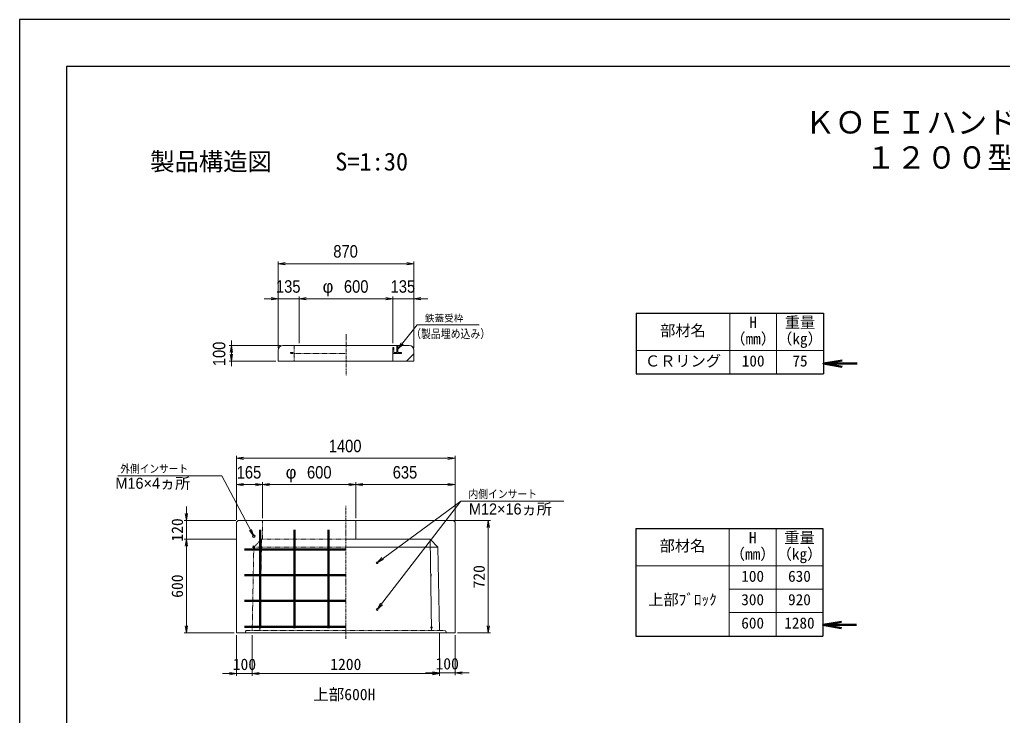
# Model space of a CAD drawing. Units: millimetres, scale not verified. Extents: x -210 to 210, y -148 to 148.
# Drawn here: x -210 to 0, y -0.1 to 148.5 of the extents above; entities that cross this region are included whole.
import ezdxf
from ezdxf.enums import TextEntityAlignment as Align

# ---------------------------------------------------------------- set-up
doc = ezdxf.new("R2010")
doc.units = ezdxf.units.MM
doc.header["$PDMODE"] = 32
doc.header["$PDSIZE"] = 0.5
doc.linetypes.add('USER1', pattern=[12.95, 6.35, -3.175, 0.25, -3.175])
doc.linetypes.add('USER2', pattern=[4.7625, 3.175, -1.5875])
doc.layers.add('0-0', color=7, linetype='Continuous')
for name, color, linetype, lineweight in [('0-1_0', 5, 'Continuous', 25), ('0-2_dims', 2, 'Continuous', 13), ('0-3_pen1実線', 4, 'Continuous', 13), ('0-4_pen2実線', 3, 'Continuous', 13), ('0-5_pen3実線', 7, 'Continuous', 18), ('0-6_pen4実線', 6, 'Continuous', 25), ('0-7_pen1一点', 4, 'USER1', 13), ('0-8_pen2破線', 3, 'USER2', 13), ('0-9_鉄筋１', 7, 'Continuous', 50), ('0-A_鉄筋２', 7, 'Continuous', 50)]:
    doc.layers.add(name, color=color, linetype=linetype, lineweight=lineweight)
doc.styles.add('ＭＳ ゴシック', font='')
doc.styles.add('ＭＳ Ｐゴシック', font='')
doc.styles.get('ＭＳ ゴシック').set_extended_font_data('MS Gothic')
doc.styles.get('ＭＳ Ｐゴシック').set_extended_font_data('MS PGothic')

# ---------------------------------------------------------------- blocks, each defined once
blk = doc.blocks.new('部分図 1')
at = {"layer": '0-1_0'}
blk.add_lwpolyline([(0, 0), (12600, 0), (12600, 8910), (0, 8910)], close=True, dxfattribs=at)
at = {"layer": '0-2_dims'}
for p, q in [((1657.66, 6806.17), (1657.66, 7361.12)), ((1657.66, 7346.12), (2527.66, 7346.12)), ((2527.66, 6821.17), (2527.66, 7361.12)), ((1657.66, 7121.12), (1567.66, 7121.12)), ((1657.66, 6806.17), (1657.66, 7136.12)), ((1792.66, 7121.12), (1657.66, 7121.12)), ((1792.66, 6836.17), (1792.66, 7136.12)), ((1792.66, 6836.17), (1792.66, 7136.12)), ((1792.66, 7121.12), (2392.66, 7121.12)), ((1792.66, 7121.12), (1882.66, 7121.12)), ((2392.66, 7121.12), (2302.66, 7121.12)), ((2392.66, 6836.17), (2392.66, 7136.12)), ((2392.66, 6836.17), (2392.66, 7136.12)), ((2392.66, 7121.12), (2527.66, 7121.12)), ((2527.66, 6806.17), (2527.66, 7136.12)), ((2527.66, 7121.12), (2617.66, 7121.12)), ((1672.66, 6821.17), (1342.72, 6821.17)), ((1357.72, 6821.17), (1357.72, 6852.99)), ((1357.72, 6821.17), (1357.72, 6721.17)), ((1642.66, 6721.17), (1342.72, 6721.17)), ((1357.72, 6721.17), (1357.72, 6689.35)), ((1391, 5705), (1391, 6114.13)), ((2791, 5705), (2791, 6114.13)), ((2791, 6099.13), (1391, 6099.13)), ((1391, 5705), (1391, 5945.38)), ((1556, 5930.38), (1391, 5930.38)), ((1556, 5715), (1556, 5945.38)), ((1556, 5715), (1556, 5945.38)), ((1556, 5930.38), (2156, 5930.38)), ((2156, 5715), (2156, 5945.38)), ((2156, 5715), (2156, 5945.38)), ((2156, 5930.38), (2791, 5930.38)), ((2791, 5705), (2791, 5945.38)), ((2292.5, 5129.8), (2827.8, 5823.8))]:
    blk.add_line(p, q, dxfattribs=at)
at = {"layer": '0-2_dims', "lineweight": 18}
for p, q in [((2593.67, 6954.52), (2945.14, 6954.52)), ((1250.11, 5986), (628.64, 5986)), ((2872.8, 5823.8), (3489.27, 5823.8)), ((1069.37, 5700), (1069.37, 5790)), ((1386, 5700), (1054.37, 5700)), ((1069.37, 5700), (1069.37, 5580)), ((3004, 5700), (3004, 4980)), ((1386.5, 5580), (1054.37, 5580)), ((1386.5, 5580), (1054.37, 5580)), ((1069.37, 5580), (1069.37, 5490)), ((1069.37, 5580), (1069.37, 4980)), ((1376, 4980), (1054.37, 4980)), ((1391, 4719.75), (1301, 4719.75)), ((1391, 4719.75), (1491.47, 4719.75)), ((1491.47, 4719.75), (1581.47, 4719.75)), ((1491.47, 4719.75), (2691, 4719.75)), ((2691, 4723.5), (2601, 4723.5)), ((2691, 4723.5), (2791, 4723.5)), ((2791, 4723.5), (2881, 4723.5))]:
    blk.add_line(p, q, dxfattribs=at)
at = {"layer": '0-2_dims', "lineweight": 50}
for p, q in [((5152.66, 6705.58), (5369.23, 6705.58)), ((5149.43, 5031.44), (5366, 5031.44))]:
    blk.add_line(p, q, dxfattribs=at)
at = {"layer": '0-2_dims', "color": 7, "lineweight": 18}
for p, q in [((2774, 5700), (3019, 5700)), ((2691, 4980), (2691, 4704.75)), ((2691, 4980), (2691, 4708.5)), ((2806, 4980), (3019, 4980)), ((1391, 4965), (1391, 4704.75)), ((1491.47, 4965), (1491.47, 4704.75)), ((1491.47, 4965), (1491.47, 4704.75)), ((2791, 4965), (2791, 4708.5))]:
    blk.add_line(p, q, dxfattribs=at)
at = {"layer": '0-2_dims'}
for points in [[(1702.66, 7353.62), (1657.66, 7346.12), (1702.66, 7338.62)], [(2482.66, 7338.62), (2527.66, 7346.12), (2482.66, 7353.62)], [(1612.66, 7113.62), (1657.66, 7121.12), (1612.66, 7128.62)], [(1837.66, 7128.62), (1792.66, 7121.12), (1837.66, 7113.62)], [(1837.66, 7128.62), (1792.66, 7121.12), (1837.66, 7113.62)], [(2347.66, 7113.62), (2392.66, 7121.12), (2347.66, 7128.62)], [(2347.66, 7113.62), (2392.66, 7121.12), (2347.66, 7128.62)], [(2572.66, 7128.62), (2527.66, 7121.12), (2572.66, 7113.62)], [(2424.66, 6799.17), (2548.67, 6954.52), (2593.67, 6954.52)], [(1365.22, 6776.17), (1357.72, 6821.17), (1350.22, 6776.17)], [(2446.87, 6839.02), (2424.66, 6799.17), (2458.59, 6829.66)], [(1350.22, 6766.17), (1357.72, 6721.17), (1365.22, 6766.17)], [(1436, 6106.63), (1391, 6099.13), (1436, 6091.63)], [(2746, 6091.63), (2791, 6099.13), (2746, 6106.63)], [(1501, 5600), (1295.11, 5986), (1250.11, 5986)], [(1436, 5937.88), (1391, 5930.38), (1436, 5922.88)], [(1511, 5922.88), (1556, 5930.38), (1511, 5937.88)], [(1601, 5937.88), (1556, 5930.38), (1601, 5922.88)], [(2111, 5922.88), (2156, 5930.38), (2111, 5937.88)], [(2201, 5937.88), (2156, 5930.38), (2201, 5922.88)], [(2746, 5922.88), (2791, 5930.38), (2746, 5937.88)], [(2291, 5430), (2827.8, 5823.8), (2872.8, 5823.8)], [(1473.2, 5636.18), (1501, 5600), (1486.44, 5643.23)], [(2322.85, 5462.67), (2291, 5430), (2331.72, 5450.57)], [(2314.04, 5170.01), (2292.5, 5129.8), (2325.92, 5160.85)]]:
    blk.add_lwpolyline(points, dxfattribs=at)
at = {"layer": '0-2_dims', "lineweight": 50}
for points in [[(5272.66, 6725.58), (5152.66, 6705.58), (5272.66, 6685.58)], [(5269.43, 5051.44), (5149.43, 5031.44), (5269.43, 5011.44)]]:
    blk.add_lwpolyline(points, dxfattribs=at)
at = {"layer": '0-2_dims', "lineweight": 18}
for points in [[(1061.87, 5745), (1069.37, 5700), (1076.87, 5745)], [(3011.5, 5655), (3004, 5700), (2996.5, 5655)], [(1076.87, 5535), (1069.37, 5580), (1061.87, 5535)], [(1076.87, 5535), (1069.37, 5580), (1061.87, 5535)], [(1061.87, 5025), (1069.37, 4980), (1076.87, 5025)], [(2996.5, 5025), (3004, 4980), (3011.5, 5025)], [(1346, 4712.25), (1391, 4719.75), (1346, 4727.25)], [(1536.47, 4727.25), (1491.47, 4719.75), (1536.47, 4712.25)], [(1536.47, 4727.25), (1491.47, 4719.75), (1536.47, 4712.25)], [(2646, 4716), (2691, 4723.5), (2646, 4731)], [(2646, 4712.25), (2691, 4719.75), (2646, 4727.25)], [(2836, 4731), (2791, 4723.5), (2836, 4716)]]:
    blk.add_lwpolyline(points, dxfattribs=at)
at = {"layer": '0-3_pen1実線'}
for p, q in [((2424.66, 6800.19), (2445.64, 6821.17)), ((2392.66, 6768.19), (2395.64, 6771.17)), ((2480.34, 6721.17), (2527.66, 6768.49))]:
    blk.add_line(p, q, dxfattribs=at)
at = {"layer": '0-4_pen2実線'}
for p, q in [((2392.66, 6808.67), (2392.66, 6771.17)), ((2392.66, 6808.67), (2398.66, 6808.67)), ((2418.66, 6821.17), (2418.66, 6777.17)), ((2424.66, 6821.17), (2424.66, 6777.17)), ((2448.66, 6771.17), (2392.66, 6771.17)), ((2392.66, 6771.17), (2392.66, 6721.17)), ((2418.66, 6777.17), (2398.66, 6777.17)), ((2448.66, 6777.17), (2424.66, 6777.17)), ((2448.66, 6777.17), (2448.66, 6771.17))]:
    blk.add_line(p, q, dxfattribs=at)
at = {"layer": '0-4_pen2実線', "linetype": 'USER2'}
blk.add_line((2398.66, 6808.67), (2398.66, 6777.17), dxfattribs=at)
at = {"layer": '0-4_pen2実線'}
for centre, radius in [((1501, 5600), 8), ((2291, 5430), 6), ((2292.5, 5129.8), 6)]:
    blk.add_circle(centre, radius, dxfattribs=at)
at = {"layer": '0-5_pen3実線'}
for p, q in [((4552.66, 7029.44), (4552.66, 6639.44)), ((4852.66, 7029.44), (4852.66, 6639.44)), ((1687.66, 6821.17), (2497.66, 6821.17)), ((1657.66, 6791.17), (1657.66, 6721.17)), ((2527.66, 6791.17), (2527.66, 6721.17)), ((3952.66, 6789.44), (5152.66, 6789.44)), ((1657.66, 6721.17), (2527.66, 6721.17)), ((1391, 5690), (1401, 5700)), ((1391, 5690), (1391, 4980)), ((1401, 5700), (2781, 5700)), ((2156, 5700), (2156, 5580)), ((2791, 5690), (2781, 5700)), ((2791, 5690), (2791, 4980)), ((4549.43, 5649.82), (4549.43, 4959.82)), ((4849.43, 5649.82), (4849.43, 4959.82)), ((2631, 5580), (2091, 5580)), ((2681, 5530), (2631, 5580)), ((2631, 5580), (2641, 4995)), ((2681, 5530), (2091, 5530)), ((2691, 4995), (2681, 5530)), ((3949.43, 5409.82), (5149.43, 5409.82)), ((4549.43, 5259.82), (5149.43, 5259.82)), ((4549.43, 5109.82), (5149.43, 5109.82)), ((2791, 4980), (1391, 4980))]:
    blk.add_line(p, q, dxfattribs=at)
for centre, start, end in [((1687.66, 6791.17), 90, 180), ((2497.66, 6791.17), 0, 90)]:
    blk.add_arc(centre, 30, start, end, dxfattribs=at)
at = {"layer": '0-6_pen4実線'}
for p, q in [((3952.66, 7029.44), (5152.66, 7029.44)), ((3952.66, 7029.44), (3952.66, 6639.44)), ((5152.66, 7029.44), (5152.66, 6639.44)), ((3952.66, 6639.44), (5152.66, 6639.44)), ((3949.43, 5649.82), (5149.43, 5649.82)), ((3949.43, 5649.82), (3949.43, 4959.82)), ((5149.43, 5649.82), (5149.43, 4959.82)), ((3949.43, 4959.82), (5149.43, 4959.82))]:
    blk.add_line(p, q, dxfattribs=at)
blk.add_lwpolyline([(300, 300), (12300, 300), (12300, 8610), (300, 8610)], close=True, dxfattribs=at)
at = {"layer": '0-7_pen1一点'}
for p, q in [((2092.66, 6895.25), (2092.66, 6627.62)), ((2091, 4942), (2091, 5793.88))]:
    blk.add_line(p, q, dxfattribs=at)
at = {"layer": '0-8_pen2破線'}
for p, q in [((1760.66, 6821.17), (1760.66, 6721.17)), ((1736.66, 6777.17), (1736.66, 6771.17)), ((1736.66, 6777.17), (1760.66, 6777.17)), ((1736.66, 6771.17), (2092.66, 6771.17)), ((1556, 5700), (1556, 5580)), ((1501, 5530), (1551, 5580)), ((1551, 5580), (1540.07, 4995.2)), ((2091, 5580), (1551, 5580)), ((1491, 4995), (1501, 5530)), ((2091, 5530), (1516, 5530)), ((1451, 4995), (2731, 4995))]:
    blk.add_line(p, q, dxfattribs=at)
for points in [[(1451, 4995), (1446, 4980), (1451, 4995)], [(2736, 4980), (2731, 4995), (2736, 4980)]]:
    blk.add_lwpolyline(points, dxfattribs=at)
blk.add_point((1501, 5530), dxfattribs=at)
at = {"layer": '0-9_鉄筋１'}
for p, q in [((1541, 5590), (1541, 5010)), ((1761, 5590), (1761, 5010)), ((1981, 5590), (1981, 5010)), ((1541, 5515), (2091, 5515)), ((1541, 5350), (2091, 5350)), ((2634.93, 5350), (2641, 5350)), ((1541, 5185), (2091, 5185)), ((2637.75, 5185), (2641, 5185)), ((1541, 5020), (2091, 5020)), ((2640.57, 5020), (2641, 5020)), ((2641, 5020), (2641, 5010))]:
    blk.add_line(p, q, dxfattribs=at)
at = {"layer": '0-A_鉄筋２'}
for p, q in [((1541, 5590), (1541, 5640)), ((1761, 5590), (1761, 5640)), ((1981, 5590), (1981, 5640)), ((1541, 5515), (1441, 5515)), ((1541, 5350), (1441, 5350)), ((1541, 5185), (1441, 5185)), ((1541, 5020), (1441, 5020))]:
    blk.add_line(p, q, dxfattribs=at)
at = {"layer": '0-2_dims', "color": 7, "style": 'ＭＳ Ｐゴシック'}
for s, height, width, p in [('870', 79.98, 0.9, (2010.84, 7361.12)), ('135', 79.98, 0.9, (1643.34, 7136.12)), ('600', 79.98, 0.9, (2079.02, 7136.12)), ('135', 79.98, 0.9, (2378.34, 7136.12)), ('（製品埋め込み）', 54.61, 0.85, (2510.03, 6852.97)), ('1400', 79.98, 0.9, (1981.91, 6114.13)), ('外側インサート', 50.68, 0.9, (645, 5991.28)), ('165', 79.98, 0.9, (1391.68, 5945.38)), ('600', 79.98, 0.9, (1842.36, 5945.38)), ('635', 79.98, 0.9, (2391.68, 5945.38)), ('内側インサート', 51.2, 0.9, (2877.08, 5828.98))]:
    blk.add_text(s, height=height, dxfattribs=dict(at, width=width)).set_placement(p, align=Align.BOTTOM_LEFT)
at = {"layer": '0-2_dims', "color": 7}
for s, height, style, p in [('φ', 79.98, 'ＭＳ Ｐゴシック', (1942.66, 7136.12)), ('鉄蓋受枠', 44.11, 'ＭＳ Ｐゴシック', (2597.96, 6961.06)), ('φ', 79.98, 'ＭＳ Ｐゴシック', (1706, 5945.38)), ('M16×4ヵ所', 70.81, 'ＭＳ Ｐゴシック', (614.02, 5882.56)), ('M12×16ヵ所', 70.81, 'ＭＳ Ｐゴシック', (2880.52, 5717.53)), ('100', 73.31, 'ＭＳ ゴシック', (1366.23, 4720.25)), ('1200', 73.31, 'ＭＳ ゴシック', (1991.23, 4720.25)), ('100', 73.31, 'ＭＳ ゴシック', (2666, 4724))]:
    blk.add_text(s, height=height, dxfattribs=dict(at, style=style)).set_placement(p, align=Align.BOTTOM_LEFT)
at = {"layer": '0-2_dims', "color": 7, "style": 'ＭＳ Ｐゴシック', "width": 0.9}
blk.add_text('100', height=79.98, rotation=90, dxfattribs=at).set_placement((1342.72, 6689.35), align=Align.BOTTOM_LEFT)
at = {"layer": '0-2_dims', "color": 7, "style": 'ＭＳ ゴシック'}
for s, p in [('120', (1068.87, 5565)), ('720', (3003.5, 5265)), ('600', (1068.87, 5205))]:
    blk.add_text(s, height=73.31, rotation=90, dxfattribs=at).set_placement(p, align=Align.BOTTOM_LEFT)
at = {"layer": '0-5_pen3実線', "style": 'ＭＳ ゴシック'}
for s, height, p in [('\u3000製品構造図\u3000', 114.4, (680.59, 7908.74)), ('S=1:30', 114.4, (2023.24, 7908.74)), ('H', 71.47, (4678.29, 6913.2)), ('重量', 71.47, (4905.18, 6913.2)), ('部材名', 71.47, (4106.43, 6860.7)), ('（mm）', 71.49, (4556.39, 6808.19)), ('（kg）', 71.49, (4856.39, 6808.19)), ('ＣＲリング', 71.46, (4008.96, 6665.7)), ('100', 71.47, (4629.54, 6665.7)), ('75', 71.44, (4953.93, 6665.72)), ('H', 71.47, (4675.05, 5533.58)), ('重量', 71.47, (4901.95, 5533.58)), ('部材名', 71.47, (4103.2, 5481.08)), ('（mm）', 71.49, (4553.16, 5428.57)), ('（kg）', 71.49, (4853.16, 5428.57)), ('100', 71.47, (4626.31, 5286.08)), ('630', 71.45, (4926.33, 5286.09)), ('上部ﾌﾞﾛｯｸ', 71.48, (4030.07, 5136.08)), ('300', 71.47, (4626.32, 5136.08)), ('920', 71.45, (4926.33, 5136.1)), ('600', 71.48, (4626.31, 4986.08)), ('1280', 71.45, (4901.96, 4986.09)), ('上部600H', 73.31, (1881, 4527))]:
    blk.add_text(s, height=height, dxfattribs=at).set_placement(p, align=Align.BOTTOM_LEFT)
at = {"layer": '0-6_pen4実線', "style": 'ＭＳ ゴシック'}
for s, p in [('\u3000ＫＯＥＩハンドホール構造図\u3000', (4837.55, 8137.5)), ('１２００型シリーズ', (5422.51, 7912.5))]:
    blk.add_text(s, height=143, dxfattribs=at).set_placement(p, align=Align.BOTTOM_LEFT)

msp = doc.modelspace()

# ---------------------------------------------------------------- block references
at = {"layer": '0-0', "xscale": 0.03333333, "yscale": 0.03333333}
msp.add_blockref('部分図 1', (-210, -148.5), dxfattribs=at)

doc.saveas('drawing.dxf')
